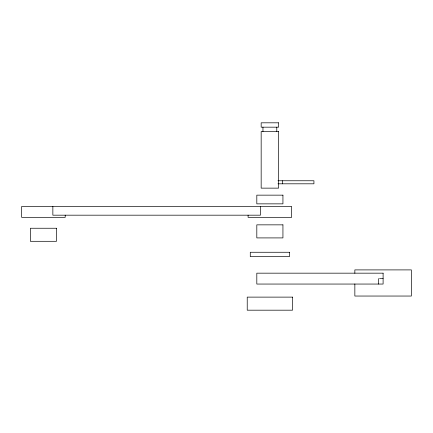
<?xml version="1.0" encoding="UTF-8"?>
<svg xmlns="http://www.w3.org/2000/svg" width="433" height="433" viewBox="0 0 433 433"><rect width="100%" height="100%" fill="white"/><g stroke="black" fill="none" stroke-linecap="round" stroke-linejoin="round"><path stroke-width="0.65" d="M378.675 284.053L378.675 278.608M277.975 180.761L313.93 180.761L313.93 183.809L277.975 183.809M379.552 278.608L383.102 278.608M354.849 273.25L354.849 269.9L411.35 269.9L411.35 296.042L354.849 296.042L354.849 283.972M282.386 180.761L282.386 183.809M276.79 127.172L276.79 131.529M262.961 127.172L262.961 131.529M260.439 206.471L260.439 215.179L52.858 215.179L52.858 206.471M248.098 215.179L248.098 217.355L291.647 217.355L291.647 206.471L21.65 206.471L21.65 217.355L65.199 217.355L65.199 215.179M278.581 122.815L261.164 122.815L261.164 127.172L278.581 127.172L278.581 122.815M278.581 131.529L261.164 131.529L261.164 188.139L278.581 188.139L278.581 131.529M282.938 195.148L256.812 195.148L256.812 203.856L282.938 203.856L282.938 195.148M282.938 224.851L256.812 224.851L256.812 237.912L282.938 237.912L282.938 224.851M56.49 228.245L30.359 228.245L30.359 241.305L56.49 241.305L56.49 228.245M289.471 252.266L250.279 252.266L250.279 256.623L289.471 256.623L289.471 252.266M383.102 273.169L256.812 273.169L256.812 284.053L383.102 284.053L383.102 273.169M292.519 297.119L247.227 297.119L247.227 310.185L292.519 310.185L292.519 297.119"/></g></svg>
